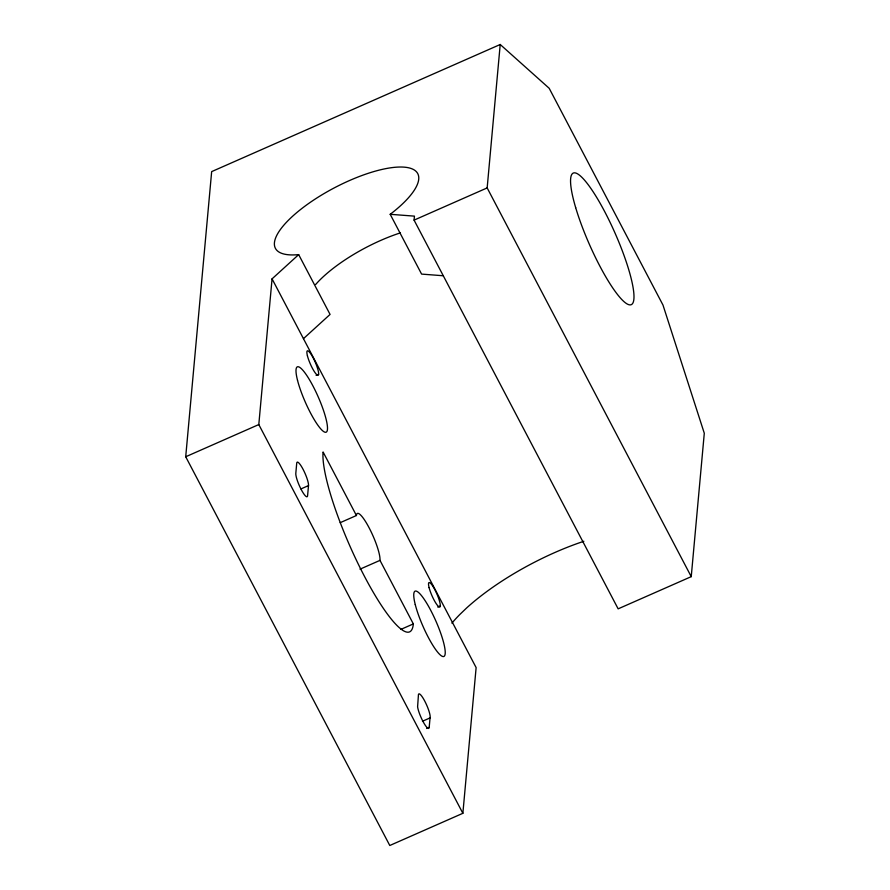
<?xml version="1.0" encoding="UTF-8"?>
<svg xmlns="http://www.w3.org/2000/svg" width="890" height="890" viewBox="0 0 890 890"><rect width="100%" height="100%" fill="white"/><g stroke="black" fill="none" stroke-linecap="round" stroke-linejoin="round"><path stroke-width="1.33" d="M298.673 254.618L272.062 278.859L476.128 667.6L462.867 813.304L389.787 845.5L185.71 456.759L211.664 171.614L500.213 44.5L549.186 88.288L662.994 305.081L704.29 433.241L691.241 576.653L618.149 608.849L414.072 220.119L414.44 216.137L390.198 214.301A80.367 26.166 -27.7 0 0 401.112 167.02A80.367 26.166 -27.7 0 0 295.814 213.411A80.367 26.166 -27.7 0 0 298.673 254.618L330.068 314.426L303.457 338.667M462.867 813.304L258.801 424.563L272.062 278.859M308.507 485.595L307.584 495.719A13.394 2.614 66.2 0 1 301.232 489.567A13.394 2.614 66.2 0 1 295.814 473.291L296.726 463.167A13.394 2.614 66.2 0 1 303.078 469.319A13.394 2.614 66.2 0 1 308.507 485.595L300.942 488.922M429.191 727.375L430.048 717.919A13.394 2.614 66.2 0 0 424.764 701.109A13.394 2.614 66.2 0 0 418.378 695.646L417.599 706.805A13.283 2.592 66.2 0 0 422.895 721.267A13.283 2.592 66.2 0 0 428.88 728.287L429.191 727.375L426.677 728.476M691.241 576.653L487.164 187.912L500.213 44.5M414.072 220.119L487.164 187.912M316.117 375.335L318.642 374.234M185.71 456.759L258.801 424.563M340.191 522.675L356.434 515.521A26.789 5.218 66.2 0 1 369.128 527.826A26.789 5.218 66.2 0 1 379.986 560.377L413.338 623.912L400.845 629.419M359.983 569.177L379.986 560.377M437.78 607.091L440.294 605.979M422.483 721.245L430.048 717.919M443.142 275.744L421.593 274.098L390.198 214.301M356.434 515.521L323.081 451.975A102.695 20.014 66.2 0 0 364.678 576.753A102.695 20.014 66.2 0 0 413.338 623.912M315.65 284.5A80.367 26.166 -27.7 0 1 400.433 232.857M451.909 623.156A125.023 40.706 -27.7 0 1 459.73 614.578L466.627 607.959A125.023 40.706 -27.7 0 1 583.84 541.287M575.685 207.659A71.89 14.006 66.2 0 0 630.498 304.858A71.89 14.006 66.2 0 0 600.583 204.077A71.89 14.006 66.2 0 0 575.685 207.659M429.08 587.589A13.394 2.614 66.2 0 0 439.282 607.002A13.394 2.614 66.2 0 0 434.865 589.703A13.394 2.614 66.2 0 0 429.08 587.589M307.428 355.833A13.394 2.614 66.2 0 0 317.619 375.257A13.394 2.614 66.2 0 0 313.213 357.958A13.394 2.614 66.2 0 0 307.428 355.833M415.263 604.61A35.722 6.964 66.2 0 0 442.452 656.408A35.722 6.964 66.2 0 0 430.693 610.262A35.722 6.964 66.2 0 0 415.263 604.61M297.527 380.341A35.722 6.964 66.2 0 0 324.716 432.128A35.722 6.964 66.2 0 0 312.969 385.993A35.722 6.964 66.2 0 0 297.527 380.341"/></g></svg>
